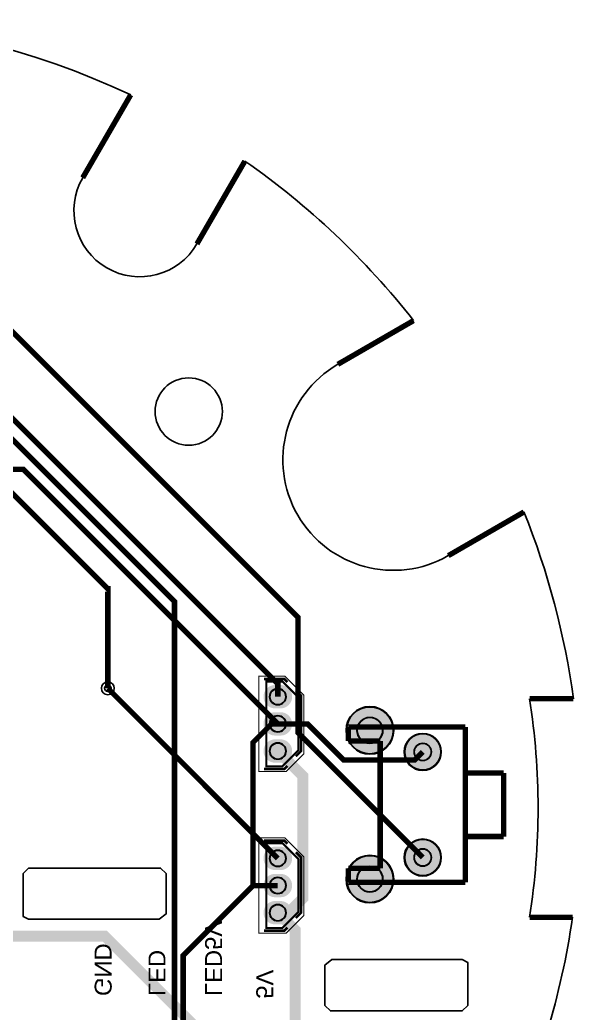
# Model space of a CAD drawing. Header units: millimetres. Extents: x 57.2 to 130.8, y -36.8 to 37.
# Drawn here: x 104.55 to 130.78, y -9.82 to 36.99 of the extents above; entities that cross this region are included whole.
import ezdxf

# ---------------------------------------------------------------- set-up
doc = ezdxf.new("R2010")
doc.units = ezdxf.units.MM
for name, color, linetype, true_color in [('BoardOutLine', 7, 'Continuous', 0xff00ff), ('BottomLayer', 7, 'Continuous', 0x0000ff), ('BottomSilkLayer', 7, 'Continuous', 0x66cc33), ('BottomSolderMaskLayer', 7, 'Continuous', 0xaa00ff), ('Document', 7, 'Continuous', 0xffffff), ('Hole', 7, 'Continuous', 0x222222), ('Mechanical', 7, 'Continuous', 0xf022f0), ('Multi-Layer', 7, 'Continuous', 0xc0c0c0), ('TopLayer', 7, 'Continuous', 0xff0000), ('TopSilkLayer', 7, 'Continuous', 0xffcc00), ('TopSolderMaskLayer', 7, 'Continuous', 0x800080)]:
    doc.layers.add(name, color=color, linetype=linetype, true_color=true_color)
doc.styles.get("Standard").update_dxf_attribs({"font": 'arial.ttf'})

msp = doc.modelspace()

# ---------------------------------------------------------------- hatches: boundary and pattern name
at = {"layer": 'BottomSolderMaskLayer'}
for points in [[(116.84283880113753, 5.6416585409851905), (116.91119973238006, 5.637131630141312), (116.97850489634448, 5.6243497642293505), (117.04369852575337, 5.602780365502667), (117.10572485332864, 5.5734885894542), (117.16352811179195, 5.536474436083836), (117.21631647568597, 5.492270483137986), (117.26329811955111, 5.441941886109248), (117.30341727611062, 5.386021222743921), (117.33641000354419, 5.325573648534828), (117.36174841821321, 5.261131741228269), (117.378640694659, 5.194293234063025), (117.38735077470164, 5.125590704785736), (117.38735077470164, 5.056621886635185), (117.378640694659, 4.987919357357782), (117.36174841821321, 4.921080850192766), (117.33641000354419, 4.856905231759242), (117.30341727611062, 4.796191368676887), (117.26329811955111, 4.740270705311559), (117.21631647568597, 4.689942108282935), (117.16352811179195, 4.645738155336971), (117.10572485332864, 4.608724001966607), (117.04369852575337, 4.57943222591814), (116.97850489634448, 4.558129116064606), (116.91119973238006, 4.545080961279496), (116.84283880113753, 4.540820339308766), (116.58312005078005, 4.540820339308766), (116.51475911953776, 4.545080961279496), (116.44745395557334, 4.558129116064606), (116.38226032616467, 4.57943222591814), (116.3202339985894, 4.608724001966607), (116.26243074012586, 4.645738155336971), (116.20964237623184, 4.689942108282935), (116.16266073236648, 4.740270705311559), (116.12254157580719, 4.796191368676887), (116.08928490655421, 4.856905231759242), (116.06421043370483, 4.921080850192766), (116.04705421543918, 4.987919357357782), (116.03860807721617, 5.056621886635185), (116.03860807721617, 5.125590704785736), (116.04705421543918, 5.194293234063025), (116.06421043370483, 5.261131741228269), (116.08928490655421, 5.325573648534828), (116.12254157580719, 5.386021222743921), (116.16266073236648, 5.441941886109248), (116.20964237623184, 5.492270483137986), (116.26243074012586, 5.536474436083836), (116.3202339985894, 5.5734885894542), (116.38226032616467, 5.602780365502667), (116.44745395557334, 5.6243497642293505), (116.51475911953776, 5.637131630141312), (116.58312005078005, 5.6416585409851905)], [(116.84283880113753, 4.360680721361518), (116.91119973238006, 4.35615381051764), (116.97850489634448, 4.343371944605565), (117.04369852575337, 4.321802545878882), (117.10572485332864, 4.292510769830415), (117.16352811179195, 4.25549661646005), (117.21631647568597, 4.2112926635142), (117.26329811955111, 4.160964066485462), (117.30341727611062, 4.1050434031202485), (117.33641000354419, 4.0445958289109285), (117.36174841821321, 3.980153921604483), (117.378640694659, 3.9133154144392392), (117.38735077470164, 3.8446128851619505), (117.38735077470164, 3.775644067011399), (117.378640694659, 3.7069415377339965), (117.36174841821321, 3.6401030305688664), (117.33641000354419, 3.5759274121354565), (117.30341727611062, 3.5152135490532146), (117.26329811955111, 3.459292885687887), (117.21631647568597, 3.408964288659149), (117.16352811179195, 3.3647603357131857), (117.10572485332864, 3.327746182342935), (117.04369852575337, 3.298454406294468), (116.97850489634448, 3.277151296440934), (116.91119973238006, 3.264103141655596), (116.84283880113753, 3.259842519685094), (116.58312005078005, 3.259842519685094), (116.51475911953776, 3.264103141655596), (116.44745395557334, 3.277151296440934), (116.38226032616467, 3.298454406294468), (116.3202339985894, 3.327746182342935), (116.26243074012586, 3.3647603357131857), (116.20964237623184, 3.408964288659149), (116.16266073236648, 3.459292885687887), (116.12254157580719, 3.5152135490532146), (116.08928490655421, 3.5759274121354565), (116.06421043370483, 3.6401030305688664), (116.04705421543918, 3.7069415377339965), (116.03860807721617, 3.775644067011399), (116.03860807721617, 3.8446128851619505), (116.04705421543918, 3.9133154144392392), (116.06421043370483, 3.980153921604483), (116.08928490655421, 4.0445958289109285), (116.12254157580719, 4.1050434031202485), (116.16266073236648, 4.160964066485462), (116.20964237623184, 4.2112926635142), (116.26243074012586, 4.25549661646005), (116.3202339985894, 4.292510769830415), (116.38226032616467, 4.321802545878882), (116.44745395557334, 4.343371944605565), (116.51475911953776, 4.35615381051764), (116.58312005078005, 4.360680721361518)], [(119.9314198628399, 3.5052070104140967, 1), (122.18186436372889, 3.5052070104140967, 1)], [(122.67081534163071, 2.4892049784100436, 1), (124.42087884175771, 2.4892049784100436, 1)], [(116.84283880113753, 3.0797029017377326), (116.91119973238006, 3.07517599089374), (116.97850489634448, 3.0623941249818927), (117.04369852575337, 3.0408247262552095), (117.10572485332864, 3.011532950206629), (117.16352811179195, 2.974518796836378), (117.21631647568597, 2.930314843890528), (117.26329811955111, 2.8799862468617903), (117.30341727611062, 2.8240655834964628), (117.33641000354419, 2.7636180092872564), (117.36174841821321, 2.6991761019806972), (117.378640694659, 2.6323375948154535), (117.38735077470164, 2.563635065538165), (117.38735077470164, 2.494666247387613), (117.378640694659, 2.425963718110438), (117.36174841821321, 2.3591252109451943), (117.33641000354419, 2.2949495925116707), (117.30341727611062, 2.234235729429315), (117.26329811955111, 2.1783150660641013), (117.21631647568597, 2.1279864690353634), (117.16352811179195, 2.0837825160895136), (117.10572485332864, 2.0467683627190354), (117.04369852575337, 2.017476586670682), (116.97850489634448, 1.9961734768172619), (116.91119973238006, 1.9831253220320377), (116.84283880113753, 1.9788647000613082), (116.58312005078005, 1.9788647000613082), (116.51475911953776, 1.9831253220320377), (116.44745395557334, 1.9961734768172619), (116.38226032616467, 2.017476586670682), (116.3202339985894, 2.0467683627190354), (116.26243074012586, 2.0837825160895136), (116.20964237623184, 2.1279864690353634), (116.16266073236648, 2.1783150660641013), (116.12254157580719, 2.234235729429315), (116.08928490655421, 2.2949495925116707), (116.06421043370483, 2.3591252109451943), (116.04705421543918, 2.425963718110438), (116.03860807721617, 2.494666247387613), (116.03860807721617, 2.563635065538165), (116.04705421543918, 2.6323375948154535), (116.06421043370483, 2.6991761019806972), (116.08928490655421, 2.7636180092872564), (116.12254157580719, 2.8240655834964628), (116.16266073236648, 2.8799862468617903), (116.20964237623184, 2.930314843890528), (116.26243074012586, 2.974518796836378), (116.3202339985894, 3.011532950206629), (116.38226032616467, 3.0408247262552095), (116.44745395557334, 3.0623941249818927), (116.51475911953776, 3.07517599089374), (116.58312005078005, 3.0797029017377326)], [(122.67081534163071, -2.4892049784100436, 1), (124.42087884175771, -2.4892049784100436, 1)], [(116.84283880113753, -1.9783566990452073), (116.91119973238006, -1.982883609889086), (116.97850489634448, -1.995665475801161), (117.04369852575337, -2.017234874527844), (117.10572485332864, -2.046526650576311), (117.16352811179195, -2.083540803946562), (117.21631647568597, -2.1277447568925254), (117.26329811955111, -2.1780733539212633), (117.30341727611062, -2.233994017286591), (117.33641000354419, -2.2944415914956835), (117.36174841821321, -2.3588834988022427), (117.378640694659, -2.4257220059673728), (117.38735077470164, -2.494424535244775), (117.38735077470164, -2.563393353395213), (117.378640694659, -2.632095882672729), (117.36174841821321, -2.6989343898377456), (117.33641000354419, -2.763110008271269), (117.30341727611062, -2.823823871353511), (117.26329811955111, -2.8797445347188386), (117.21631647568597, -2.930073131747463), (117.16352811179195, -2.97427708469354), (117.10572485332864, -3.0112912380639045), (117.04369852575337, -3.040583014112258), (116.97850489634448, -3.0618861239657917), (116.91119973238006, -3.074934278751016), (116.84283880113753, -3.0791949007217454), (116.58312005078005, -3.0791949007217454), (116.51475911953776, -3.074934278751016), (116.44745395557334, -3.0618861239657917), (116.38226032616467, -3.040583014112258), (116.3202339985894, -3.0112912380639045), (116.26243074012586, -2.97427708469354), (116.20964237623184, -2.930073131747463), (116.16266073236648, -2.8797445347188386), (116.12254157580719, -2.823823871353511), (116.08928490655421, -2.763110008271269), (116.06421043370483, -2.6989343898377456), (116.04705421543918, -2.632095882672729), (116.03860807721617, -2.563393353395213), (116.03860807721617, -2.494424535244775), (116.04705421543918, -2.4257220059673728), (116.06421043370483, -2.3588834988022427), (116.08928490655421, -2.2944415914956835), (116.12254157580719, -2.233994017286591), (116.16266073236648, -2.1780733539212633), (116.20964237623184, -2.1277447568925254), (116.26243074012586, -2.083540803946562), (116.3202339985894, -2.046526650576311), (116.38226032616467, -2.017234874527844), (116.44745395557334, -1.995665475801161), (116.51475911953776, -1.982883609889086), (116.58312005078005, -1.9783566990452073)], [(119.9314198628399, -3.5052070104140967, 1), (122.18186436372889, -3.5052070104140967, 1)], [(116.84283880113753, -3.259334518668993), (116.91119973238006, -3.263861429512872), (116.97850489634448, -3.2766432954249467), (117.04369852575337, -3.298212694151516), (117.10572485332864, -3.327504470200097), (117.16352811179195, -3.3645186235704614), (117.21631647568597, -3.4087225765161975), (117.26329811955111, -3.4590511735449354), (117.30341727611062, -3.5149718369101492), (117.33641000354419, -3.5754194111194693), (117.36174841821321, -3.6398613184260284), (117.378640694659, -3.706699825591272), (117.38735077470164, -3.775402354868447), (117.38735077470164, -3.8443711730191126), (117.378640694659, -3.9130737022964013), (117.36174841821321, -3.979912209461645), (117.33641000354419, -4.044087827895055), (117.30341727611062, -4.104801690977297), (117.26329811955111, -4.160722354342624), (117.21631647568597, -4.211050951371362), (117.16352811179195, -4.255254904317212), (117.10572485332864, -4.292269057687577), (117.04369852575337, -4.321560833736044), (116.97850489634448, -4.3428639435895775), (116.91119973238006, -4.355912098374802), (116.84283880113753, -4.360172720345304), (116.58312005078005, -4.360172720345304), (116.51475911953776, -4.355912098374802), (116.44745395557334, -4.3428639435895775), (116.38226032616467, -4.321560833736044), (116.3202339985894, -4.292269057687577), (116.26243074012586, -4.255254904317212), (116.20964237623184, -4.211050951371362), (116.16266073236648, -4.160722354342624), (116.12254157580719, -4.104801690977297), (116.08928490655421, -4.044087827895055), (116.06421043370483, -3.979912209461645), (116.04705421543918, -3.9130737022964013), (116.03860807721617, -3.8443711730191126), (116.03860807721617, -3.775402354868447), (116.04705421543918, -3.706699825591272), (116.06421043370483, -3.6398613184260284), (116.08928490655421, -3.5754194111194693), (116.12254157580719, -3.5149718369101492), (116.16266073236648, -3.4590511735449354), (116.20964237623184, -3.4087225765161975), (116.26243074012586, -3.3645186235704614), (116.3202339985894, -3.327504470200097), (116.38226032616467, -3.298212694151516), (116.44745395557334, -3.2766432954249467), (116.51475911953776, -3.263861429512872), (116.58312005078005, -3.259334518668993)], [(116.84283880113753, -4.540312338292779), (116.91119973238006, -4.544839249136771), (116.97850489634448, -4.557621115048619), (117.04369852575337, -4.579190513775302), (117.10572485332864, -4.608482289823883), (117.16352811179195, -4.64549644319402), (117.21631647568597, -4.689700396139983), (117.26329811955111, -4.740028993168721), (117.30341727611062, -4.795949656534049), (117.33641000354419, -4.856397230743255), (117.36174841821321, -4.920839138049814), (117.378640694659, -4.987677645214944), (117.38735077470164, -5.056380174492347), (117.38735077470164, -5.125348992642785), (117.378640694659, -5.194051521920073), (117.36174841821321, -5.260890029085317), (117.33641000354419, -5.325065647518841), (117.30341727611062, -5.385779510601083), (117.26329811955111, -5.4417001739662965), (117.21631647568597, -5.492028770995034), (117.16352811179195, -5.536232723940998), (117.10572485332864, -5.573246877311476), (117.04369852575337, -5.602538653359829), (116.97850489634448, -5.623841763213136), (116.91119973238006, -5.636889917998474), (116.84283880113753, -5.641150539969203), (116.58312005078005, -5.641150539969203), (116.51475911953776, -5.636889917998474), (116.44745395557334, -5.623841763213136), (116.38226032616467, -5.602538653359829), (116.3202339985894, -5.573246877311476), (116.26243074012586, -5.536232723940998), (116.20964237623184, -5.492028770995034), (116.16266073236648, -5.4417001739662965), (116.12254157580719, -5.385779510601083), (116.08928490655421, -5.325065647518841), (116.06421043370483, -5.260890029085317), (116.04705421543918, -5.194051521920073), (116.03860807721617, -5.125348992642785), (116.03860807721617, -5.056380174492347), (116.04705421543918, -4.987677645214944), (116.06421043370483, -4.920839138049814), (116.08928490655421, -4.856397230743255), (116.12254157580719, -4.795949656534049), (116.16266073236648, -4.740028993168721), (116.20964237623184, -4.689700396139983), (116.26243074012586, -4.64549644319402), (116.3202339985894, -4.608482289823883), (116.38226032616467, -4.579190513775302), (116.44745395557334, -4.557621115048619), (116.51475911953776, -4.544839249136771), (116.58312005078005, -4.540312338292779)]]:
    msp.add_hatch(color=256, dxfattribs=at).paths.add_polyline_path(points)
at = {"layer": 'Multi-Layer'}
for points in [[(116.8379476758953, 5.616256032512069), (116.90373380746769, 5.611938023876064), (116.96850393700788, 5.599745999492029), (117.03124206248435, 5.579171958343977), (117.09093218186445, 5.551231902463769), (117.14655829311664, 5.515925831851632), (117.19735839471673, 5.473761747523554), (117.24257048514096, 5.425755651511281), (117.28117856235713, 5.3724155448310285), (117.31292862585724, 5.314757429514884), (117.33731267462554, 5.253289306578722), (117.35356870713736, 5.18953517907039), (117.3619507239016, 5.124003048006102), (117.3619507239016, 5.058216916433935), (117.35356870713736, 4.9926847853695335), (117.33731267462554, 4.928930657861315), (117.31292862585724, 4.867716535433146), (117.28117856235713, 4.809804419608895), (117.24257048514096, 4.756464312928642), (117.19735839471673, 4.708458216916483), (117.14655829311664, 4.666294132588291), (117.09093218186445, 4.630988061976154), (117.03124206248435, 4.603048006095946), (116.96850393700788, 4.582727965455888), (116.90373380746769, 4.570281940563859), (116.8379476758953, 4.566217932435848), (116.58801117602229, 4.566217932435848), (116.52222504445012, 4.570281940563859), (116.45745491490993, 4.582727965455888), (116.39471678943369, 4.603048006095946), (116.33502667005337, 4.630988061976154), (116.27940055880117, 4.666294132588291), (116.22860045720086, 4.708458216916483), (116.18338836677663, 4.756464312928642), (116.14478028956046, 4.809804419608895), (116.11277622555258, 4.867716535433146), (116.0886461772925, 4.928930657861315), (116.07213614427224, 4.9926847853695335), (116.06400812801644, 5.058216916433935), (116.06400812801644, 5.124003048006102), (116.07213614427224, 5.18953517907039), (116.0886461772925, 5.253289306578722), (116.11277622555258, 5.314757429514884), (116.14478028956046, 5.3724155448310285), (116.18338836677663, 5.425755651511281), (116.22860045720086, 5.473761747523554), (116.27940055880117, 5.515925831851632), (116.33502667005337, 5.551231902463769), (116.39471678943369, 5.579171958343977), (116.45745491490993, 5.599745999492029), (116.52222504445012, 5.611938023876064), (116.58801117602229, 5.616256032512069)], [(116.8379476758953, 4.33528067056136), (116.90373380746769, 4.330962661925355), (116.96850393700788, 4.31877063754132), (117.03124206248435, 4.298196596393268), (117.09093218186445, 4.27025654051306), (117.14655829311664, 4.234950469900923), (117.19735839471673, 4.192786385572845), (117.24257048514096, 4.144780289560686), (117.28117856235713, 4.091440182880433), (117.31292862585724, 4.033782067564061), (117.33731267462554, 3.972313944627899), (117.35356870713736, 3.9085598171196807), (117.3619507239016, 3.843027686055393), (117.3619507239016, 3.777241554483112), (117.35356870713736, 3.7117094234188244), (117.33731267462554, 3.647955295910606), (117.31292862585724, 3.5867411734824373), (117.28117856235713, 3.5288290576581858), (117.24257048514096, 3.475488950977933), (117.19735839471673, 3.427482854965774), (117.14655829311664, 3.385318770637582), (117.09093218186445, 3.3500127000253315), (117.03124206248435, 3.3220726441453508), (116.96850393700788, 3.3017526035051787), (116.90373380746769, 3.28930657861315), (116.8379476758953, 3.285242570485252), (116.58801117602229, 3.285242570485252), (116.52222504445012, 3.28930657861315), (116.45745491490993, 3.3017526035051787), (116.39471678943369, 3.3220726441453508), (116.33502667005337, 3.3500127000253315), (116.27940055880117, 3.385318770637582), (116.22860045720086, 3.427482854965774), (116.18338836677663, 3.475488950977933), (116.14478028956046, 3.5288290576581858), (116.11277622555258, 3.5867411734824373), (116.0886461772925, 3.647955295910606), (116.07213614427224, 3.7117094234188244), (116.06400812801644, 3.777241554483112), (116.06400812801644, 3.843027686055393), (116.07213614427224, 3.9085598171196807), (116.0886461772925, 3.972313944627899), (116.11277622555258, 4.033782067564061), (116.14478028956046, 4.091440182880433), (116.18338836677663, 4.144780289560686), (116.22860045720086, 4.192786385572845), (116.27940055880117, 4.234950469900923), (116.33502667005337, 4.27025654051306), (116.39471678943369, 4.298196596393268), (116.45745491490993, 4.31877063754132), (116.52222504445012, 4.330962661925355), (116.58801117602229, 4.33528067056136)], [(119.95681991364, 3.5052070104140967, 1), (122.15646431292879, 3.5052070104140967, 1)], [(122.69621539243082, 2.4892049784100436, 1), (124.39547879095761, 2.4892049784100436, 1)], [(116.8379476758953, 3.054305308610651), (116.90373380746769, 3.049987299974532), (116.96850393700788, 3.037795275590611), (117.03124206248435, 3.017221234442445), (117.09093218186445, 2.9892811785623508), (117.14655829311664, 2.953975107950214), (117.19735839471673, 2.911811023622022), (117.24257048514096, 2.8638049276098627), (117.28117856235713, 2.810464820929724), (117.31292862585724, 2.7528067056133523), (117.33731267462554, 2.69133858267719), (117.35356870713736, 2.627584455168858), (117.3619507239016, 2.562052324104684), (117.3619507239016, 2.496266192532403), (117.35356870713736, 2.430734061468229), (117.33731267462554, 2.3669799339598967), (117.31292862585724, 2.3057658115316144), (117.28117856235713, 2.247853695707363), (117.24257048514096, 2.194513589027224), (117.19735839471673, 2.146507493015065), (117.14655829311664, 2.104343408686759), (117.09093218186445, 2.0690373380746223), (117.03124206248435, 2.0410972821946416), (116.96850393700788, 2.0207772415545833), (116.90373380746769, 2.0083312166625547), (116.8379476758953, 2.0042672085344293), (116.58801117602229, 2.0042672085344293), (116.52222504445012, 2.0083312166625547), (116.45745491490993, 2.0207772415545833), (116.39471678943369, 2.0410972821946416), (116.33502667005337, 2.0690373380746223), (116.27940055880117, 2.104343408686759), (116.22860045720086, 2.146507493015065), (116.18338836677663, 2.194513589027224), (116.14478028956046, 2.247853695707363), (116.11277622555258, 2.3057658115316144), (116.0886461772925, 2.3669799339598967), (116.07213614427224, 2.430734061468229), (116.06400812801644, 2.496266192532403), (116.06400812801644, 2.562052324104684), (116.07213614427224, 2.627584455168858), (116.0886461772925, 2.69133858267719), (116.11277622555258, 2.7528067056133523), (116.14478028956046, 2.810464820929724), (116.18338836677663, 2.8638049276098627), (116.22860045720086, 2.911811023622022), (116.27940055880117, 2.953975107950214), (116.33502667005337, 2.9892811785623508), (116.39471678943369, 3.017221234442445), (116.45745491490993, 3.037795275590611), (116.52222504445012, 3.049987299974532), (116.58801117602229, 3.054305308610651)], [(122.69621539243082, -2.4892049784100436, 1), (124.39547879095761, -2.4892049784100436, 1)], [(116.8379476758953, -2.003759207518442), (116.90373380746769, -2.0080772161544473), (116.96850393700788, -2.0202692405383686), (117.03124206248435, -2.0408432816865343), (117.09093218186445, -2.0687833375666287), (117.14655829311664, -2.1040894081788792), (117.19735839471673, -2.1462534925069576), (117.24257048514096, -2.1942595885192304), (117.28117856235713, -2.247599695199483), (117.31292862585724, -2.305257810515627), (117.33731267462554, -2.3667259334517894), (117.35356870713736, -2.4304800609601216), (117.3619507239016, -2.4960121920242955), (117.3619507239016, -2.5617983235965767), (117.35356870713736, -2.627330454660978), (117.33731267462554, -2.6910845821690828), (117.31292862585724, -2.752298704597365), (117.28117856235713, -2.8102108204216165), (117.24257048514096, -2.863550927101869), (117.19735839471673, -2.911557023114028), (117.14655829311664, -2.9537211074422203), (117.09093218186445, -2.989027178054357), (117.03124206248435, -3.0169672339344515), (116.96850393700788, -3.0372872745746236), (116.90373380746769, -3.049733299466652), (116.8379476758953, -3.053797307594664), (116.58801117602229, -3.053797307594664), (116.52222504445012, -3.049733299466652), (116.45745491490993, -3.0372872745746236), (116.39471678943369, -3.0169672339344515), (116.33502667005337, -2.989027178054357), (116.27940055880117, -2.9537211074422203), (116.22860045720086, -2.911557023114028), (116.18338836677663, -2.863550927101869), (116.14478028956046, -2.8102108204216165), (116.11277622555258, -2.752298704597365), (116.0886461772925, -2.6910845821690828), (116.07213614427224, -2.627330454660978), (116.06400812801644, -2.5617983235965767), (116.06400812801644, -2.4960121920242955), (116.07213614427224, -2.4304800609601216), (116.0886461772925, -2.3667259334517894), (116.11277622555258, -2.305257810515627), (116.14478028956046, -2.247599695199483), (116.18338836677663, -2.1942595885192304), (116.22860045720086, -2.1462534925069576), (116.27940055880117, -2.1040894081788792), (116.33502667005337, -2.0687833375666287), (116.39471678943369, -2.0408432816865343), (116.45745491490993, -2.0202692405383686), (116.52222504445012, -2.0080772161544473), (116.58801117602229, -2.003759207518442)], [(119.95681991364, -3.5052070104140967, 1), (122.15646431292879, -3.5052070104140967, 1)], [(116.8379476758953, -3.2847345694690375), (116.90373380746769, -3.2890525781051565), (116.96850393700788, -3.3012446024891915), (117.03124206248435, -3.3218186436372434), (117.09093218186445, -3.3497586995174515), (117.14655829311664, -3.3850647701295884), (117.19735839471673, -3.427228854457667), (117.24257048514096, -3.475234950469826), (117.28117856235713, -3.5285750571500785), (117.31292862585724, -3.5862331724663363), (117.33731267462554, -3.6477012954024985), (117.35356870713736, -3.7114554229108307), (117.3619507239016, -3.7769875539751183), (117.3619507239016, -3.842773685547286), (117.35356870713736, -3.908305816611687), (117.33731267462554, -3.9720599441199056), (117.31292862585724, -4.033274066548074), (117.28117856235713, -4.091186182372326), (117.24257048514096, -4.144526289052578), (117.19735839471673, -4.192532385064737), (117.14655829311664, -4.234696469392929), (117.09093218186445, -4.270002540005066), (117.03124206248435, -4.297942595885161), (116.96850393700788, -4.318262636525333), (116.90373380746769, -4.330708661417361), (116.8379476758953, -4.334772669545259), (116.58801117602229, -4.334772669545259), (116.52222504445012, -4.330708661417361), (116.45745491490993, -4.318262636525333), (116.39471678943369, -4.297942595885161), (116.33502667005337, -4.270002540005066), (116.27940055880117, -4.234696469392929), (116.22860045720086, -4.192532385064737), (116.18338836677663, -4.144526289052578), (116.14478028956046, -4.091186182372326), (116.11277622555258, -4.033274066548074), (116.0886461772925, -3.9720599441199056), (116.07213614427224, -3.908305816611687), (116.06400812801644, -3.842773685547286), (116.06400812801644, -3.7769875539751183), (116.07213614427224, -3.7114554229108307), (116.0886461772925, -3.6477012954024985), (116.11277622555258, -3.5862331724663363), (116.14478028956046, -3.5285750571500785), (116.18338836677663, -3.475234950469826), (116.22860045720086, -3.427228854457667), (116.27940055880117, -3.3850647701295884), (116.33502667005337, -3.3497586995174515), (116.39471678943369, -3.3218186436372434), (116.45745491490993, -3.3012446024891915), (116.52222504445012, -3.2890525781051565), (116.58801117602229, -3.2847345694690375)], [(116.8379476758953, -4.56570993141986), (116.90373380746769, -4.570027940055866), (116.96850393700788, -4.582219964439901), (117.03124206248435, -4.602794005588066), (117.09093218186445, -4.630734061468161), (117.14655829311664, -4.666040132080184), (117.19735839471673, -4.708204216408376), (117.24257048514096, -4.756210312420535), (117.28117856235713, -4.809550419100788), (117.31292862585724, -4.867208534417159), (117.33731267462554, -4.928676657353321), (117.35356870713736, -4.99243078486154), (117.3619507239016, -5.0579629159258275), (117.3619507239016, -5.123749047498109), (117.35356870713736, -5.1892811785622825), (117.33731267462554, -5.253035306070615), (117.31292862585724, -5.314249428498783), (117.28117856235713, -5.372161544323035), (117.24257048514096, -5.425501651003287), (117.19735839471673, -5.4735077470154465), (117.14655829311664, -5.515671831343639), (117.09093218186445, -5.550977901955889), (117.03124206248435, -5.57891795783587), (116.96850393700788, -5.599237998475928), (116.90373380746769, -5.611684023367957), (116.8379476758953, -5.6157480314959685), (116.58801117602229, -5.6157480314959685), (116.52222504445012, -5.611684023367957), (116.45745491490993, -5.599237998475928), (116.39471678943369, -5.57891795783587), (116.33502667005337, -5.550977901955889), (116.27940055880117, -5.515671831343639), (116.22860045720086, -5.4735077470154465), (116.18338836677663, -5.425501651003287), (116.14478028956046, -5.372161544323035), (116.11277622555258, -5.314249428498783), (116.0886461772925, -5.253035306070615), (116.07213614427224, -5.1892811785622825), (116.06400812801644, -5.123749047498109), (116.06400812801644, -5.0579629159258275), (116.07213614427224, -4.99243078486154), (116.0886461772925, -4.928676657353321), (116.11277622555258, -4.867208534417159), (116.14478028956046, -4.809550419100788), (116.18338836677663, -4.756210312420535), (116.22860045720086, -4.708204216408376), (116.27940055880117, -4.666040132080184), (116.33502667005337, -4.630734061468161), (116.39471678943369, -4.602794005588066), (116.45745491490993, -4.582219964439901), (116.52222504445012, -4.570027940055866), (116.58801117602229, -4.56570993141986)]]:
    msp.add_hatch(color=256, dxfattribs=at).paths.add_polyline_path(points)
at = {"layer": 'TopSolderMaskLayer'}
for points in [[(116.84283880113753, 5.6416585409851905), (116.91119973238006, 5.637131630141312), (116.97850489634448, 5.6243497642293505), (117.04369852575337, 5.602780365502667), (117.10572485332864, 5.5734885894542), (117.16352811179195, 5.536474436083836), (117.21631647568597, 5.492270483137986), (117.26329811955111, 5.441941886109248), (117.30341727611062, 5.386021222743921), (117.33641000354419, 5.325573648534828), (117.36174841821321, 5.261131741228269), (117.378640694659, 5.194293234063025), (117.38735077470164, 5.125590704785736), (117.38735077470164, 5.056621886635185), (117.378640694659, 4.987919357357782), (117.36174841821321, 4.921080850192766), (117.33641000354419, 4.856905231759242), (117.30341727611062, 4.796191368676887), (117.26329811955111, 4.740270705311559), (117.21631647568597, 4.689942108282935), (117.16352811179195, 4.645738155336971), (117.10572485332864, 4.608724001966607), (117.04369852575337, 4.57943222591814), (116.97850489634448, 4.558129116064606), (116.91119973238006, 4.545080961279496), (116.84283880113753, 4.540820339308766), (116.58312005078005, 4.540820339308766), (116.51475911953776, 4.545080961279496), (116.44745395557334, 4.558129116064606), (116.38226032616467, 4.57943222591814), (116.3202339985894, 4.608724001966607), (116.26243074012586, 4.645738155336971), (116.20964237623184, 4.689942108282935), (116.16266073236648, 4.740270705311559), (116.12254157580719, 4.796191368676887), (116.08928490655421, 4.856905231759242), (116.06421043370483, 4.921080850192766), (116.04705421543918, 4.987919357357782), (116.03860807721617, 5.056621886635185), (116.03860807721617, 5.125590704785736), (116.04705421543918, 5.194293234063025), (116.06421043370483, 5.261131741228269), (116.08928490655421, 5.325573648534828), (116.12254157580719, 5.386021222743921), (116.16266073236648, 5.441941886109248), (116.20964237623184, 5.492270483137986), (116.26243074012586, 5.536474436083836), (116.3202339985894, 5.5734885894542), (116.38226032616467, 5.602780365502667), (116.44745395557334, 5.6243497642293505), (116.51475911953776, 5.637131630141312), (116.58312005078005, 5.6416585409851905)], [(116.84283880113753, 4.360680721361518), (116.91119973238006, 4.35615381051764), (116.97850489634448, 4.343371944605565), (117.04369852575337, 4.321802545878882), (117.10572485332864, 4.292510769830415), (117.16352811179195, 4.25549661646005), (117.21631647568597, 4.2112926635142), (117.26329811955111, 4.160964066485462), (117.30341727611062, 4.1050434031202485), (117.33641000354419, 4.0445958289109285), (117.36174841821321, 3.980153921604483), (117.378640694659, 3.9133154144392392), (117.38735077470164, 3.8446128851619505), (117.38735077470164, 3.775644067011399), (117.378640694659, 3.7069415377339965), (117.36174841821321, 3.6401030305688664), (117.33641000354419, 3.5759274121354565), (117.30341727611062, 3.5152135490532146), (117.26329811955111, 3.459292885687887), (117.21631647568597, 3.408964288659149), (117.16352811179195, 3.3647603357131857), (117.10572485332864, 3.327746182342935), (117.04369852575337, 3.298454406294468), (116.97850489634448, 3.277151296440934), (116.91119973238006, 3.264103141655596), (116.84283880113753, 3.259842519685094), (116.58312005078005, 3.259842519685094), (116.51475911953776, 3.264103141655596), (116.44745395557334, 3.277151296440934), (116.38226032616467, 3.298454406294468), (116.3202339985894, 3.327746182342935), (116.26243074012586, 3.3647603357131857), (116.20964237623184, 3.408964288659149), (116.16266073236648, 3.459292885687887), (116.12254157580719, 3.5152135490532146), (116.08928490655421, 3.5759274121354565), (116.06421043370483, 3.6401030305688664), (116.04705421543918, 3.7069415377339965), (116.03860807721617, 3.775644067011399), (116.03860807721617, 3.8446128851619505), (116.04705421543918, 3.9133154144392392), (116.06421043370483, 3.980153921604483), (116.08928490655421, 4.0445958289109285), (116.12254157580719, 4.1050434031202485), (116.16266073236648, 4.160964066485462), (116.20964237623184, 4.2112926635142), (116.26243074012586, 4.25549661646005), (116.3202339985894, 4.292510769830415), (116.38226032616467, 4.321802545878882), (116.44745395557334, 4.343371944605565), (116.51475911953776, 4.35615381051764), (116.58312005078005, 4.360680721361518)], [(119.9314198628399, 3.5052070104140967, 1), (122.18186436372889, 3.5052070104140967, 1)], [(122.67081534163071, 2.4892049784100436, 1), (124.42087884175771, 2.4892049784100436, 1)], [(116.84283880113753, 3.0797029017377326), (116.91119973238006, 3.07517599089374), (116.97850489634448, 3.0623941249818927), (117.04369852575337, 3.0408247262552095), (117.10572485332864, 3.011532950206629), (117.16352811179195, 2.974518796836378), (117.21631647568597, 2.930314843890528), (117.26329811955111, 2.8799862468617903), (117.30341727611062, 2.8240655834964628), (117.33641000354419, 2.7636180092872564), (117.36174841821321, 2.6991761019806972), (117.378640694659, 2.6323375948154535), (117.38735077470164, 2.563635065538165), (117.38735077470164, 2.494666247387613), (117.378640694659, 2.425963718110438), (117.36174841821321, 2.3591252109451943), (117.33641000354419, 2.2949495925116707), (117.30341727611062, 2.234235729429315), (117.26329811955111, 2.1783150660641013), (117.21631647568597, 2.1279864690353634), (117.16352811179195, 2.0837825160895136), (117.10572485332864, 2.0467683627190354), (117.04369852575337, 2.017476586670682), (116.97850489634448, 1.9961734768172619), (116.91119973238006, 1.9831253220320377), (116.84283880113753, 1.9788647000613082), (116.58312005078005, 1.9788647000613082), (116.51475911953776, 1.9831253220320377), (116.44745395557334, 1.9961734768172619), (116.38226032616467, 2.017476586670682), (116.3202339985894, 2.0467683627190354), (116.26243074012586, 2.0837825160895136), (116.20964237623184, 2.1279864690353634), (116.16266073236648, 2.1783150660641013), (116.12254157580719, 2.234235729429315), (116.08928490655421, 2.2949495925116707), (116.06421043370483, 2.3591252109451943), (116.04705421543918, 2.425963718110438), (116.03860807721617, 2.494666247387613), (116.03860807721617, 2.563635065538165), (116.04705421543918, 2.6323375948154535), (116.06421043370483, 2.6991761019806972), (116.08928490655421, 2.7636180092872564), (116.12254157580719, 2.8240655834964628), (116.16266073236648, 2.8799862468617903), (116.20964237623184, 2.930314843890528), (116.26243074012586, 2.974518796836378), (116.3202339985894, 3.011532950206629), (116.38226032616467, 3.0408247262552095), (116.44745395557334, 3.0623941249818927), (116.51475911953776, 3.07517599089374), (116.58312005078005, 3.0797029017377326)], [(122.67081534163071, -2.4892049784100436, 1), (124.42087884175771, -2.4892049784100436, 1)], [(116.84283880113753, -1.9783566990452073), (116.91119973238006, -1.982883609889086), (116.97850489634448, -1.995665475801161), (117.04369852575337, -2.017234874527844), (117.10572485332864, -2.046526650576311), (117.16352811179195, -2.083540803946562), (117.21631647568597, -2.1277447568925254), (117.26329811955111, -2.1780733539212633), (117.30341727611062, -2.233994017286591), (117.33641000354419, -2.2944415914956835), (117.36174841821321, -2.3588834988022427), (117.378640694659, -2.4257220059673728), (117.38735077470164, -2.494424535244775), (117.38735077470164, -2.563393353395213), (117.378640694659, -2.632095882672729), (117.36174841821321, -2.6989343898377456), (117.33641000354419, -2.763110008271269), (117.30341727611062, -2.823823871353511), (117.26329811955111, -2.8797445347188386), (117.21631647568597, -2.930073131747463), (117.16352811179195, -2.97427708469354), (117.10572485332864, -3.0112912380639045), (117.04369852575337, -3.040583014112258), (116.97850489634448, -3.0618861239657917), (116.91119973238006, -3.074934278751016), (116.84283880113753, -3.0791949007217454), (116.58312005078005, -3.0791949007217454), (116.51475911953776, -3.074934278751016), (116.44745395557334, -3.0618861239657917), (116.38226032616467, -3.040583014112258), (116.3202339985894, -3.0112912380639045), (116.26243074012586, -2.97427708469354), (116.20964237623184, -2.930073131747463), (116.16266073236648, -2.8797445347188386), (116.12254157580719, -2.823823871353511), (116.08928490655421, -2.763110008271269), (116.06421043370483, -2.6989343898377456), (116.04705421543918, -2.632095882672729), (116.03860807721617, -2.563393353395213), (116.03860807721617, -2.494424535244775), (116.04705421543918, -2.4257220059673728), (116.06421043370483, -2.3588834988022427), (116.08928490655421, -2.2944415914956835), (116.12254157580719, -2.233994017286591), (116.16266073236648, -2.1780733539212633), (116.20964237623184, -2.1277447568925254), (116.26243074012586, -2.083540803946562), (116.3202339985894, -2.046526650576311), (116.38226032616467, -2.017234874527844), (116.44745395557334, -1.995665475801161), (116.51475911953776, -1.982883609889086), (116.58312005078005, -1.9783566990452073)], [(119.9314198628399, -3.5052070104140967, 1), (122.18186436372889, -3.5052070104140967, 1)], [(116.84283880113753, -3.259334518668993), (116.91119973238006, -3.263861429512872), (116.97850489634448, -3.2766432954249467), (117.04369852575337, -3.298212694151516), (117.10572485332864, -3.327504470200097), (117.16352811179195, -3.3645186235704614), (117.21631647568597, -3.4087225765161975), (117.26329811955111, -3.4590511735449354), (117.30341727611062, -3.5149718369101492), (117.33641000354419, -3.5754194111194693), (117.36174841821321, -3.6398613184260284), (117.378640694659, -3.706699825591272), (117.38735077470164, -3.775402354868447), (117.38735077470164, -3.8443711730191126), (117.378640694659, -3.9130737022964013), (117.36174841821321, -3.979912209461645), (117.33641000354419, -4.044087827895055), (117.30341727611062, -4.104801690977297), (117.26329811955111, -4.160722354342624), (117.21631647568597, -4.211050951371362), (117.16352811179195, -4.255254904317212), (117.10572485332864, -4.292269057687577), (117.04369852575337, -4.321560833736044), (116.97850489634448, -4.3428639435895775), (116.91119973238006, -4.355912098374802), (116.84283880113753, -4.360172720345304), (116.58312005078005, -4.360172720345304), (116.51475911953776, -4.355912098374802), (116.44745395557334, -4.3428639435895775), (116.38226032616467, -4.321560833736044), (116.3202339985894, -4.292269057687577), (116.26243074012586, -4.255254904317212), (116.20964237623184, -4.211050951371362), (116.16266073236648, -4.160722354342624), (116.12254157580719, -4.104801690977297), (116.08928490655421, -4.044087827895055), (116.06421043370483, -3.979912209461645), (116.04705421543918, -3.9130737022964013), (116.03860807721617, -3.8443711730191126), (116.03860807721617, -3.775402354868447), (116.04705421543918, -3.706699825591272), (116.06421043370483, -3.6398613184260284), (116.08928490655421, -3.5754194111194693), (116.12254157580719, -3.5149718369101492), (116.16266073236648, -3.4590511735449354), (116.20964237623184, -3.4087225765161975), (116.26243074012586, -3.3645186235704614), (116.3202339985894, -3.327504470200097), (116.38226032616467, -3.298212694151516), (116.44745395557334, -3.2766432954249467), (116.51475911953776, -3.263861429512872), (116.58312005078005, -3.259334518668993)], [(116.84283880113753, -4.540312338292779), (116.91119973238006, -4.544839249136771), (116.97850489634448, -4.557621115048619), (117.04369852575337, -4.579190513775302), (117.10572485332864, -4.608482289823883), (117.16352811179195, -4.64549644319402), (117.21631647568597, -4.689700396139983), (117.26329811955111, -4.740028993168721), (117.30341727611062, -4.795949656534049), (117.33641000354419, -4.856397230743255), (117.36174841821321, -4.920839138049814), (117.378640694659, -4.987677645214944), (117.38735077470164, -5.056380174492347), (117.38735077470164, -5.125348992642785), (117.378640694659, -5.194051521920073), (117.36174841821321, -5.260890029085317), (117.33641000354419, -5.325065647518841), (117.30341727611062, -5.385779510601083), (117.26329811955111, -5.4417001739662965), (117.21631647568597, -5.492028770995034), (117.16352811179195, -5.536232723940998), (117.10572485332864, -5.573246877311476), (117.04369852575337, -5.602538653359829), (116.97850489634448, -5.623841763213136), (116.91119973238006, -5.636889917998474), (116.84283880113753, -5.641150539969203), (116.58312005078005, -5.641150539969203), (116.51475911953776, -5.636889917998474), (116.44745395557334, -5.623841763213136), (116.38226032616467, -5.602538653359829), (116.3202339985894, -5.573246877311476), (116.26243074012586, -5.536232723940998), (116.20964237623184, -5.492028770995034), (116.16266073236648, -5.4417001739662965), (116.12254157580719, -5.385779510601083), (116.08928490655421, -5.325065647518841), (116.06421043370483, -5.260890029085317), (116.04705421543918, -5.194051521920073), (116.03860807721617, -5.125348992642785), (116.03860807721617, -5.056380174492347), (116.04705421543918, -4.987677645214944), (116.06421043370483, -4.920839138049814), (116.08928490655421, -4.856397230743255), (116.12254157580719, -4.795949656534049), (116.16266073236648, -4.740028993168721), (116.20964237623184, -4.689700396139983), (116.26243074012586, -4.64549644319402), (116.3202339985894, -4.608482289823883), (116.38226032616467, -4.579190513775302), (116.44745395557334, -4.557621115048619), (116.51475911953776, -4.544839249136771), (116.58312005078005, -4.540312338292779)]]:
    msp.add_hatch(color=256, dxfattribs=at).paths.add_polyline_path(points)

# ---------------------------------------------------------------- linework, layer by layer
at = {"layer": 'BoardOutLine', "const_width": 0.25400050800101603}
for points in [[(107.51437642875294, 29.55062230124463), (109.77642875285756, 33.45646431292869)], [(107.51437642875294, 29.55062230124463), (109.77642875285756, 33.45646431292869)], [(115.16149352298703, 30.337719075438258), (112.89946659893326, 26.4318770637542)], [(115.16149352298703, 30.337719075438258), (112.89946659893326, 26.4318770637542)], [(119.54427228854456, 20.757861315722607), (123.11211582423175, 22.817754635509345)], [(119.54427228854456, 20.757861315722607), (123.11211582423175, 22.817754635509345)], [(128.31912623825247, 13.798958597917249), (124.7512827025655, 11.739090678181356)], [(128.31912623825247, 13.798958597917249), (124.7512827025655, 11.739090678181356)], [(128.58186436372876, 4.995427990856001), (130.65176530353074, 4.995427990856001)], [(128.58186436372876, 4.995427990856001), (130.65176530353074, 4.995427990856001)], [(130.61043942087895, -5.304572009144067), (128.58186436372876, -5.304572009144067)], [(130.61043942087895, -5.304572009144067), (128.58186436372876, -5.304572009144067)]]:
    msp.add_lwpolyline(points, dxfattribs=at)
at = {"layer": 'BoardOutLine'}
for centre, radius, start, end in [((93.9915824994398, -0.00752571749001163), 37.00000000000001, 64.74691322122067, 111.90996374590384), ((93.9915824994398, -0.00752571749001163), 37.00000000000001, 64.74691322122067, 111.90996374590384), ((93.99156831998789, -0.0075320670291603165), 37.00000000000001, 38.09008160293721, 55.09900328956206), ((93.99156831998789, -0.0075320670291603165), 37.00000000000001, 38.09008160293721, 55.09900328956206), ((110.20961927137955, 27.99590785958162), 3.1115062230124466, 150.02208261716353, 329.8238362648573), ((110.20961927137955, 27.99590785958162), 3.1115062230124466, 150.02208261716353, 329.8238362648573), ((122.15880480224632, 16.254842640820584), 5.207010414020829, 120.14021043833102, 299.85998737965895), ((122.15880480224632, 16.254842640820584), 5.207010414020829, 120.14021043833102, 299.85998737965895), ((93.99155802047812, -0.007491353248269661), 37.00000000000001, 7.770996750119146, 21.90985061807811), ((93.99155802047812, -0.007491353248269661), 37.00000000000001, 7.770996750119146, 21.90985061807811), ((95.96351692483131, -0.15457200914397617), 33.02240284480569, 351.0278282089411, 8.97217179105894), ((95.96351692483131, -0.15457200914397617), 33.02240284480569, 351.0278282089411, 8.97217179105894), ((93.99157628836474, -0.007510287566560692), 37.00000000000001, 334.5692206971447, 351.76903490703035), ((93.99157628836474, -0.007510287566560692), 37.00000000000001, 334.5692206971447, 351.76903490703035)]:
    msp.add_arc(centre, radius, start, end, dxfattribs=at)
at = {"layer": 'BottomLayer'}
for points, const_width in [([(86.36103632207255, 17.271932943865977), (87.45527051054091, 18.36616713233434), (104.04150368300725, 18.36616713233434), (116.71308102616194, 5.694589789179645), (116.71308102616194, 5.091084582169174)], 0.25400050800101603), ([(116.71308102616194, 3.8101600203200405), (104.71028702057401, 15.812954025908084), (101.24394208788408, 15.812954025908084), (99.692760985522, 17.364135128270277), (96.93533147066296, 17.364135128270277)], 0.25400050800101603), ([(108.6980949961901, 5.486055372110741), (116.71308102616194, -2.5289306578613377)], 0.25400050800101603), ([(123.54594869189759, 2.489103378206778), (123.16316992633983, 2.106324612649246), (119.81468122936258, 2.106324612649246), (118.11084582169178, 3.8101600203200405), (116.71308102616194, 3.8101600203200405)], 0.25400050800101603), ([(113.66507493014979, -11.302870205740419), (108.55636271272556, -6.194157988315965), (81.30236220472443, -6.194157988315965), (78.1052578105157, -2.997053594107115), (78.1052578105157, -2.5401066802132846)], 0.5080010160020321), ([(96.2302260604522, -22.58100076200151), (102.8126492252984, -15.998577597155077), (113.79842519685053, -15.998577597155077), (117.53248666497348, -12.264516129032245), (117.53248666497348, -5.910185420370794), (116.71308102616194, -5.09077978155949)], 0.5080010160020321)]:
    msp.add_lwpolyline(points, dxfattribs=dict(at, const_width=const_width))
at = {"layer": 'BottomSolderMaskLayer'}
for points in [[(116.32340130042289, 5.091372584583496), (116.32340130042289, 5.0911062957104605)], [(117.1025575514947, 5.091372584583496), (117.1025575514947, 5.0911062957104605)], [(116.32340130042289, 3.810394764959824), (116.32340130042289, 3.8101284760866747)], [(117.1025575514947, 3.810394764959824), (117.1025575514947, 3.8101284760866747)], [(116.32340130042289, 2.5294169453360382), (116.32340130042289, 2.5291506564630026)], [(117.1025575514947, 2.5294169453360382), (117.1025575514947, 2.5291506564630026)], [(116.32340130042289, -2.5286426554469017), (116.32340130042289, -2.528908944320051)], [(117.1025575514947, -2.5286426554469017), (117.1025575514947, -2.528908944320051)], [(116.32340130042289, -3.8096204750706875), (116.32340130042289, -3.8098867639438367)], [(117.1025575514947, -3.8096204750706875), (117.1025575514947, -3.8098867639438367)], [(116.32340130042289, -5.0905982946943595), (116.32340130042289, -5.090864583567509)], [(117.1025575514947, -5.0905982946943595), (117.1025575514947, -5.090864583567509)]]:
    msp.add_lwpolyline(points, close=True, dxfattribs=at)
for centre, radius in [((121.0566421132844, 3.5052070104140967), 1.125222250444501), ((121.05666751333501, 3.5052070104140967), 0.6132851064778342), ((123.54584709169421, 2.4892049784100436), 0.8750317500635003), ((123.54587249174506, 2.4892049784100436), 0.41070249554549937), ((123.54584709169421, -2.4892049784100436), 0.8750317500635003), ((123.54587249174506, -2.4892049784100436), 0.41070249554549937), ((121.0566421132844, -3.5052070104140967), 1.125222250444501), ((121.05666751333501, -3.5052070104140967), 0.6132851064778342)]:
    msp.add_circle(centre, radius, dxfattribs=at)
for centre, start, end in [((116.71297942595879, 5.091372584583496), 360, 180), ((116.71297942595879, 5.0911062957104605), 180, 360), ((116.71297942595879, 3.810394764959824), 360, 180), ((116.71297942595879, 3.8101284760866747), 180, 360), ((116.71297942595879, 2.5294169453360382), 360, 180), ((116.71297942595879, 2.5291506564630026), 180, 360), ((116.71297942595879, -2.5286426554469017), 360, 180), ((116.71297942595879, -2.528908944320051), 180, 360), ((116.71297942595879, -3.8096204750706875), 360, 180), ((116.71297942595879, -3.8098867639438367), 180, 360), ((116.71297942595879, -5.0905982946943595), 360, 180), ((116.71297942595879, -5.090864583567509), 180, 360)]:
    msp.add_arc(centre, 0.3895781255358989, start, end, dxfattribs=at)
at = {"layer": 'Document', "const_width": 0.10007620015240032}
for points in [[(116.9304038608077, 1.8102616205231925), (116.17043434086872, 1.8102616205231925), (116.17043434086872, 5.810261620523306), (116.9304038608077, 5.810261620523306), (117.69037338074668, 5.050292100584215), (117.69037338074668, 2.5702311404622833), (116.9304038608077, 1.8102616205231925)], [(116.9304038608077, -5.809753619507205), (116.17043434086872, -5.809753619507205), (116.17043434086872, -1.8097536195072053), (116.9304038608077, -1.8097536195072053), (117.69037338074668, -2.569723139446296), (117.69037338074668, -5.0497840995681145), (116.9304038608077, -5.809753619507205)]]:
    msp.add_lwpolyline(points, close=True, dxfattribs=at)
at = {"layer": 'Document'}
for points, const_width in [([(117.69037338074668, 5.050292100584215), (117.69037338074668, 2.5702311404622833)], 0.10007620015240032), ([(120.04071628143265, 2.99720599441207), (120.04071628143265, 3.6576073152147046)], 0.25400050800101603), ([(120.04071628143265, 3.6576073152147046), (125.55255270510543, 3.6576073152147046)], 0.25400050800101603), ([(125.55255270510543, 1.498602997206035), (125.55255270510543, 3.6576073152147046)], 0.25400050800101603), ([(121.53924307848615, 2.99720599441207), (120.04071628143265, 2.99720599441207)], 0.25400050800101603), ([(121.53924307848615, -2.99720599441207), (121.53924307848615, 2.99720599441207)], 0.25400050800101603), ([(125.55255270510543, -1.498602997206035), (125.55255270510543, 1.498602997206035)], 0.25400050800101603), ([(125.55255270510543, 1.498602997206035), (127.35590551181099, 1.498602997206035)], 0.25400050800101603), ([(127.35590551181099, 1.498602997206035), (127.35590551181099, -1.498602997206035)], 0.25400050800101603), ([(125.55255270510543, -3.657607315214591), (125.55255270510543, -1.498602997206035)], 0.25400050800101603), ([(125.55255270510543, -1.498602997206035), (127.35590551181099, -1.498602997206035)], 0.25400050800101603), ([(117.69037338074668, -2.569723139446296), (117.69037338074668, -5.0497840995681145)], 0.10007620015240032), ([(120.04071628143265, -3.657607315214591), (120.04071628143265, -2.99720599441207)], 0.25400050800101603), ([(121.53924307848615, -2.99720599441207), (120.04071628143265, -2.99720599441207)], 0.25400050800101603), ([(125.55255270510543, -3.657607315214591), (120.04071628143265, -3.657607315214591)], 0.25400050800101603)]:
    msp.add_lwpolyline(points, dxfattribs=dict(at, const_width=const_width))
at = {"layer": 'Hole'}
msp.add_circle((108.69799339598694, 5.4861569723140065), 0.15250190500381003, dxfattribs=at)
at = {"layer": 'Mechanical', "const_width": 0.05003810007620016}
for points in [[(117.10287020574037, 1.5600711201421973), (115.81305562611124, 1.5600711201421973), (115.81305562611124, 6.060198120396194), (117.04292608585206, 6.060198120396194), (117.94284988569984, 5.160274320548638), (117.94284988569984, 2.400050800101667), (117.10287020574037, 1.5600711201421973)], [(117.10287020574037, -6.059944119888314), (115.81305562611124, -6.059944119888314), (115.81305562611124, -1.5598171196342037), (117.04292608585206, -1.5598171196342037), (117.94284988569984, -2.459740919481874), (117.94284988569984, -5.2199644399288445), (117.10287020574037, -6.059944119888314)]]:
    msp.add_lwpolyline(points, close=True, dxfattribs=at)
at = {"layer": 'Multi-Layer'}
for points in [[(116.33807467614929, 5.091363982728012), (116.33807467614929, 5.0911099822200185)], [(117.0878841757683, 5.091363982728012), (117.0878841757683, 5.0911099822200185)], [(116.33807467614929, 3.8103886207771893), (116.33807467614929, 3.8101346202693094)], [(117.0878841757683, 3.8103886207771893), (117.0878841757683, 3.8101346202693094)], [(116.33807467614929, 2.52941325882648), (116.33807467614929, 2.5291592583184865)], [(117.0878841757683, 2.52941325882648), (117.0878841757683, 2.5291592583184865)], [(116.33807467614929, -2.5286512573024993), (116.33807467614929, -2.528905257810493)], [(117.0878841757683, -2.5286512573024993), (117.0878841757683, -2.528905257810493)], [(104.71148082296168, -4.508483616967169), (104.71148082296168, -3.2384810769621026), (104.9654813309628, -2.9844805689610894), (108.14048768097541, -2.9844805689610894), (111.18849377698757, -2.9844805689610894), (111.4424942849887, -3.2384810769621026), (111.4424942849887, -5.143484886969759), (111.12499364998735, -5.397485394970772), (104.9654813309628, -5.397485394970772), (104.71148082296168, -5.270485140970209), (104.71148082296168, -4.762484124968182)], [(116.33807467614929, -3.8096266192532084), (116.33807467614929, -3.809880619761202)], [(117.0878841757683, -3.8096266192532084), (117.0878841757683, -3.809880619761202)], [(116.33807467614929, -5.090601981204031), (116.33807467614929, -5.090855981711911)], [(117.0878841757683, -5.090601981204031), (117.0878841757683, -5.090855981711911)], [(125.66675133350259, -8.191516383032763), (125.66675133350259, -9.46151892303783), (125.41275082550169, -9.715519431038842), (122.23774447548908, -9.715519431038842), (119.1897383794767, -9.715519431038842), (118.9357378714758, -9.46151892303783), (118.9357378714758, -7.556515113030173), (119.25323850647715, -7.30251460502916), (125.41275082550169, -7.30251460502916), (125.66675133350259, -7.429514859029723), (125.66675133350259, -7.93751587503175)]]:
    msp.add_lwpolyline(points, close=True, dxfattribs=at)
for centre, radius in [((112.51181102362193, 18.531623063246116), 1.5875031750063502), ((112.51181102362193, 18.531623063246116), 1.5875031750063502), ((108.69799339598694, 5.4861569723140065), 0.30500381000762006), ((121.0566421132844, 3.5052070104140967), 1.0998221996443995), ((121.05666751333501, 3.5052070104140967), 0.5994411988823978), ((123.54584709169421, 2.4892049784100436), 0.8496316992633987), ((123.54587249174506, 2.4892049784100436), 0.3987807975615952), ((123.54584709169421, -2.4892049784100436), 0.8496316992633987), ((123.54587249174506, -2.4892049784100436), 0.3987807975615952), ((121.0566421132844, -3.5052070104140967), 1.0998221996443995), ((121.05666751333501, -3.5052070104140967), 0.5994411988823978)]:
    msp.add_circle(centre, radius, dxfattribs=at)
for centre, start, end in [((116.71297942595879, 5.091363982728012), 360, 180), ((116.71297942595879, 5.0911099822200185), 180, 360), ((116.71297942595879, 3.8103886207771893), 360, 180), ((116.71297942595879, 3.8101346202693094), 180, 360), ((116.71297942595879, 2.52941325882648), 360, 180), ((116.71297942595879, 2.5291592583184865), 180, 360), ((116.71297942595879, -2.5286512573024993), 360, 180), ((116.71297942595879, -2.528905257810493), 180, 360), ((116.71297942595879, -3.8096266192532084), 360, 180), ((116.71297942595879, -3.809880619761202), 180, 360), ((116.71297942595879, -5.090601981204031), 360, 180), ((116.71297942595879, -5.090855981711911), 180, 360)]:
    msp.add_arc(centre, 0.37490474980949967, start, end, dxfattribs=at)
at = {"layer": 'TopLayer'}
for points, const_width in [([(123.54594869189759, -2.4893065786131956), (117.66913893827791, 3.3875031750063727), (117.66913893827791, 8.823876047752037), (101.60106680213357, 24.891948183896375)], 0.25400050800101603), ([(111.12506985013965, -11.302870205740419), (111.84185928371858, -10.586080772161495), (111.84185928371858, 9.571145542291106), (101.60106680213357, 19.81193802387611)], 0.25400050800101603), ([(101.60106680213357, 17.271932943865977), (108.6978409956821, 10.175158750317564), (108.6980949961901, 10.175158750317564), (108.6980949961901, 5.486055372110741)], 0.25400050800101603), ([(115.54671069342135, -3.809855219710471), (115.54671069342135, 2.9356362712725286), (116.42123444246909, 3.8101600203200405), (116.71308102616194, 3.8101600203200405)], 0.25400050800101603), ([(116.71308102616194, -5.09077978155949), (117.21930403860824, -5.09077978155949), (117.89316738633488, -4.416916433832853), (117.89316738633488, 1.3491490982981986), (116.71308102616194, 2.529235458471021)], 0.5080010160020321), ([(108.58506477012952, -11.302870205740419), (109.66126492252988, -12.379070358140666), (111.61325882651772, -12.379070358140666), (112.24978409956816, -11.742545085090114), (112.24978409956816, -7.106781813563657), (115.54671069342135, -3.809855219710471)], 0.25400050800101603), ([(115.54671069342135, -3.809855219710471), (116.71308102616194, -3.809855219710471)], 0.25400050800101603)]:
    msp.add_lwpolyline(points, dxfattribs=dict(at, const_width=const_width))
at = {"layer": 'TopSilkLayer'}
for points, const_width in [([(116.06299212598424, 5.930149860299821), (117.01295402590813, 5.930149860299821), (117.16281432562869, 5.780289560579149)], 0.11988823977647957), ([(117.56286512573024, 2.2801625603251523), (117.81305562611124, 2.53009906019804), (117.81305562611124, 5.130048260096601), (117.56286512573024, 5.380238760477482)], 0.11988823977647957), ([(125.55255270510543, 3.6576073152147046), (122.5552451104902, 3.6576073152147046)], 0.25400050800101603), ([(125.55255270510543, -3.657607315214591), (125.55255270510543, 3.6576073152147046)], 0.25400050800101603), ([(117.16281432562869, 1.8300736601472636), (117.01295402590813, 1.6802133604267055), (116.06299212598424, 1.6802133604267055)], 0.11988823977647957), ([(121.53924307848615, 2.0066040132080616), (121.53924307848615, -2.0066040132080616)], 0.25400050800101603), ([(116.06299212598424, -1.6898653797306906), (117.01295402590813, -1.6898653797306906), (117.16281432562869, -1.8397256794513623)], 0.11988823977647957), ([(117.56286512573024, -5.339852679705359), (117.81305562611124, -5.089916179832358), (117.81305562611124, -2.489966979933911), (117.56286512573024, -2.2397764795530293)], 0.11988823977647957), ([(122.5552451104902, -3.657607315214591), (125.55255270510543, -3.657607315214591)], 0.25400050800101603), ([(117.16281432562869, -5.789941579883134), (117.01295402590813, -5.939801879603806), (116.06299212598424, -5.939801879603806)], 0.11988823977647957)]:
    msp.add_lwpolyline(points, dxfattribs=dict(at, const_width=const_width))
at = {"layer": 'TopSolderMaskLayer'}
for points in [[(116.32340130042289, 5.091372584583496), (116.32340130042289, 5.0911062957104605)], [(117.1025575514947, 5.091372584583496), (117.1025575514947, 5.0911062957104605)], [(116.32340130042289, 3.810394764959824), (116.32340130042289, 3.8101284760866747)], [(117.1025575514947, 3.810394764959824), (117.1025575514947, 3.8101284760866747)], [(116.32340130042289, 2.5294169453360382), (116.32340130042289, 2.5291506564630026)], [(117.1025575514947, 2.5294169453360382), (117.1025575514947, 2.5291506564630026)], [(116.32340130042289, -2.5286426554469017), (116.32340130042289, -2.528908944320051)], [(117.1025575514947, -2.5286426554469017), (117.1025575514947, -2.528908944320051)], [(116.32340130042289, -3.8096204750706875), (116.32340130042289, -3.8098867639438367)], [(117.1025575514947, -3.8096204750706875), (117.1025575514947, -3.8098867639438367)], [(116.32340130042289, -5.0905982946943595), (116.32340130042289, -5.090864583567509)], [(117.1025575514947, -5.0905982946943595), (117.1025575514947, -5.090864583567509)]]:
    msp.add_lwpolyline(points, close=True, dxfattribs=at)
for centre, radius in [((121.0566421132844, 3.5052070104140967), 1.125222250444501), ((121.05666751333501, 3.5052070104140967), 0.6132851064778342), ((123.54584709169421, 2.4892049784100436), 0.8750317500635003), ((123.54587249174506, 2.4892049784100436), 0.41070249554549937), ((123.54584709169421, -2.4892049784100436), 0.8750317500635003), ((123.54587249174506, -2.4892049784100436), 0.41070249554549937), ((121.0566421132844, -3.5052070104140967), 1.125222250444501), ((121.05666751333501, -3.5052070104140967), 0.6132851064778342)]:
    msp.add_circle(centre, radius, dxfattribs=at)
for centre, start, end in [((116.71297942595879, 5.091372584583496), 360, 180), ((116.71297942595879, 5.0911062957104605), 180, 360), ((116.71297942595879, 3.810394764959824), 360, 180), ((116.71297942595879, 3.8101284760866747), 180, 360), ((116.71297942595879, 2.5294169453360382), 360, 180), ((116.71297942595879, 2.5291506564630026), 180, 360), ((116.71297942595879, -2.5286426554469017), 360, 180), ((116.71297942595879, -2.528908944320051), 180, 360), ((116.71297942595879, -3.8096204750706875), 360, 180), ((116.71297942595879, -3.8098867639438367), 180, 360), ((116.71297942595879, -5.0905982946943595), 360, 180), ((116.71297942595879, -5.090864583567509), 180, 360)]:
    msp.add_arc(centre, 0.3895781255358989, start, end, dxfattribs=at)

# ---------------------------------------------------------------- texts
at = {"layer": 'BottomSilkLayer', "text_generation_flag": 2}
for s, p in [('LED5V', (113.28397256794506, -9.017018034036028)), ('GND', (108.07696215392434, -9.017018034036028)), ('LED', (110.61696723393447, -9.017018034036028)), ('5V', (115.69697739395474, -9.144018288036591))]:
    msp.add_text(s, height=0.8, rotation=270, dxfattribs=at).set_placement(p)

doc.saveas('drawing.dxf')
